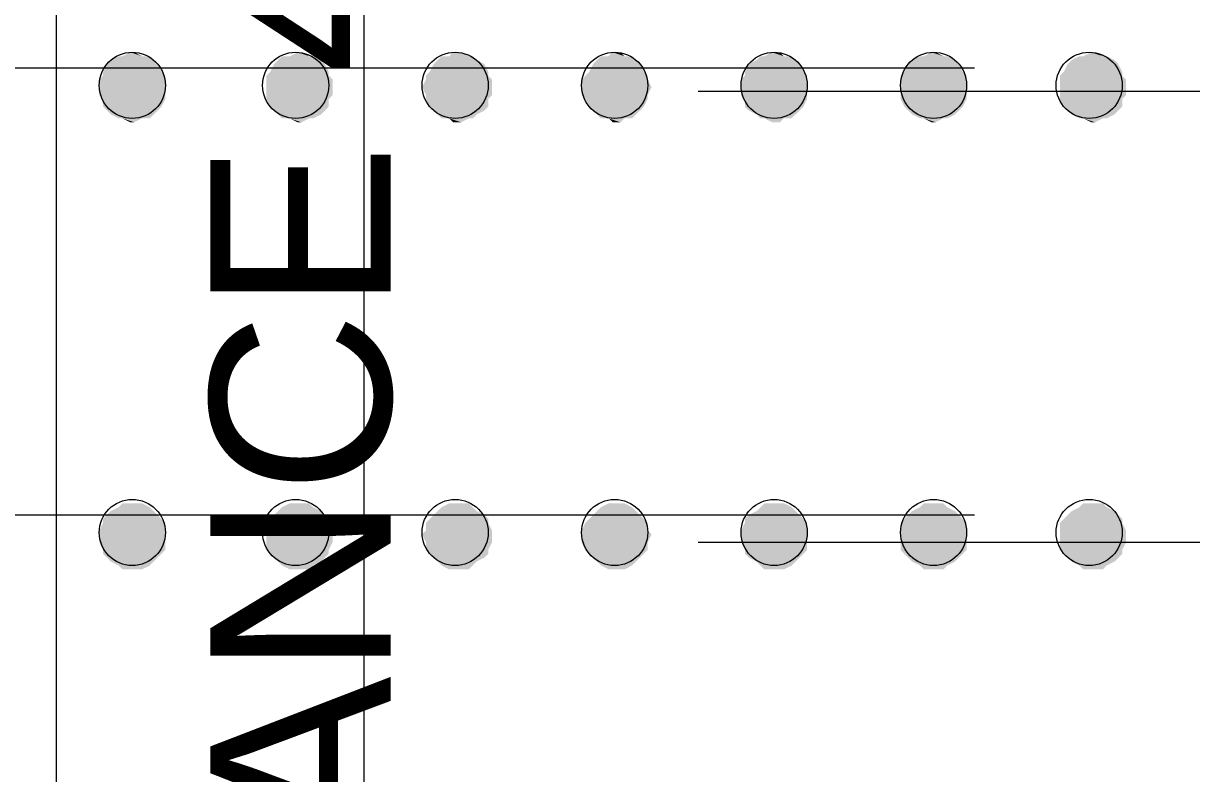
# Model space of a CAD drawing. Header units: inches. Extents: x 2 to 136, y 1 to 96.
# Drawn here: x 31.37 to 37.26, y 48.48 to 52.26 of the extents above; entities that cross this region are included whole.
import ezdxf

# ---------------------------------------------------------------- set-up
doc = ezdxf.new("R2010")
doc.units = ezdxf.units.IN
doc.header["$MEASUREMENT"] = 0
doc.layers.add('PDF_COLUMN', color=251, linetype='Continuous', true_color=0x636466)
doc.layers.add('PDF_Outer Line', color=165, linetype='Continuous', true_color=0x5258ac)
doc.layers.add('PDF_FLOOR LINES', color=7, linetype='Continuous')
doc.layers.add('PDF_Text', color=7, linetype='Continuous')
doc.styles.add('PDF Arial', font='arial.ttf')

msp = doc.modelspace()

# ---------------------------------------------------------------- linework, layer by layer
at = {"layer": 'PDF_COLUMN', "color": 7, "lineweight": 0}
for centre in [(31.9232, 51.9434), (32.7457, 51.9434), (31.9232, 49.6914), (32.7457, 49.6914)]:
    msp.add_circle(centre, 0.1665, dxfattribs=at)
at = {"layer": 'PDF_COLUMN', "lineweight": 0}
for centre in [(33.5486, 51.9434), (34.3515, 51.9434), (35.1544, 51.9434), (35.9573, 51.9434), (36.7406, 51.9434), (33.5486, 49.6914), (34.3515, 49.6914), (35.1544, 49.6914), (35.9573, 49.6914), (36.7406, 49.6914)]:
    msp.add_circle(centre, 0.1665, dxfattribs=at)
at = {"layer": 'PDF_COLUMN', "color": 7, "transparency": 33554559}
for points in [[(31.8155, 52.0707), (32.0505, 52.0511), (31.7959, 52.0511)], [(31.8547, 52.0902), (32.0309, 52.0707), (31.8155, 52.0707)], [(32.0309, 52.0707), (31.8155, 52.0707), (32.0505, 52.0511)], [(31.8743, 52.0902), (32.0114, 52.0902), (31.8547, 52.0902)], [(32.0114, 52.0902), (31.8547, 52.0902), (32.0309, 52.0707)], [(31.9134, 52.1098), (31.9722, 52.0902), (31.8743, 52.0902)], [(31.9722, 52.0902), (31.8743, 52.0902), (32.0114, 52.0902)], [(31.933, 52.1098), (31.9134, 52.1098), (31.9722, 52.0902)], [(32.6576, 52.0707), (32.8926, 52.0511), (32.638, 52.0511)], [(32.6772, 52.0902), (32.873, 52.0707), (32.6576, 52.0707)], [(32.873, 52.0707), (32.6576, 52.0707), (32.8926, 52.0511)], [(32.7163, 52.0902), (32.8338, 52.0902), (32.6772, 52.0902)], [(32.8338, 52.0902), (32.6772, 52.0902), (32.873, 52.0707)], [(32.7555, 52.1098), (32.8142, 52.0902), (32.7163, 52.0902)], [(32.8142, 52.0902), (32.7163, 52.0902), (32.8338, 52.0902)], [(32.7751, 52.1098), (32.7555, 52.1098), (32.8142, 52.0902)], [(31.7959, 52.0511), (32.0701, 52.0119), (31.7764, 52.0119)], [(32.0701, 52.0119), (31.7764, 52.0119), (32.0897, 51.9923)], [(31.7764, 52.0119), (32.0897, 51.9923), (31.7764, 51.9923)], [(32.0505, 52.0511), (31.7959, 52.0511), (32.0701, 52.0119)], [(32.6184, 52.0119), (32.9122, 51.9923), (32.5988, 51.9923)], [(32.638, 52.0511), (32.9122, 52.0119), (32.6184, 52.0119)], [(32.9122, 52.0119), (32.6184, 52.0119), (32.9122, 51.9923)], [(32.8926, 52.0511), (32.638, 52.0511), (32.9122, 52.0119)], [(31.7764, 51.9923), (32.0897, 51.9728), (31.7568, 51.9728)], [(32.0897, 51.9728), (31.7568, 51.9728), (32.0897, 51.9336)], [(31.7568, 51.9728), (32.0897, 51.9336), (31.7568, 51.9336)], [(32.0897, 51.9923), (31.7764, 51.9923), (32.0897, 51.9728)], [(32.9122, 51.9923), (32.5988, 51.9923), (32.9317, 51.9728)], [(32.5988, 51.9923), (32.9317, 51.9728), (32.5988, 51.9728)], [(32.9317, 51.9728), (32.5988, 51.9728), (32.9317, 51.9336)], [(32.5988, 51.9728), (32.9317, 51.9336), (32.5988, 51.9336)], [(32.0897, 51.9336), (31.7568, 51.9336), (32.0897, 51.8944)], [(31.7568, 51.9336), (32.0897, 51.8944), (31.7568, 51.8944)], [(32.0897, 51.8944), (31.7568, 51.8944), (32.0897, 51.8748)], [(31.7568, 51.8944), (32.0897, 51.8748), (31.7764, 51.8748)], [(32.0897, 51.8748), (31.7764, 51.8748), (32.0701, 51.8357)], [(31.7764, 51.8748), (32.0701, 51.8357), (31.7764, 51.8357)], [(32.9317, 51.9336), (32.5988, 51.9336), (32.9317, 51.8944)], [(32.5988, 51.9336), (32.9317, 51.8944), (32.5988, 51.8944)], [(32.9317, 51.8944), (32.5988, 51.8944), (32.9122, 51.8748)], [(32.5988, 51.8944), (32.9122, 51.8748), (32.5988, 51.8748)], [(32.9122, 51.8748), (32.5988, 51.8748), (32.9122, 51.8357)], [(32.5988, 51.8748), (32.9122, 51.8357), (32.6184, 51.8357)], [(32.0701, 51.8357), (31.7764, 51.8357), (32.0505, 51.8161)], [(31.7764, 51.8357), (32.0505, 51.8161), (31.7959, 51.8161)], [(32.0505, 51.8161), (31.7959, 51.8161), (32.0309, 51.7965)], [(31.7959, 51.8161), (32.0309, 51.7965), (31.8155, 51.7965)], [(32.9122, 51.8357), (32.6184, 51.8357), (32.8926, 51.8161)], [(32.6184, 51.8357), (32.8926, 51.8161), (32.638, 51.8161)], [(32.8926, 51.8161), (32.638, 51.8161), (32.873, 51.7965)], [(32.638, 51.8161), (32.873, 51.7965), (32.6576, 51.7965)], [(32.0309, 51.7965), (31.8155, 51.7965), (32.0114, 51.7769)], [(31.8155, 51.7965), (32.0114, 51.7769), (31.8547, 51.7769)], [(32.0114, 51.7769), (31.8547, 51.7769), (31.9722, 51.7769)], [(31.8547, 51.7769), (31.9722, 51.7769), (31.8743, 51.7769)], [(31.9722, 51.7769), (31.8743, 51.7769), (31.933, 51.7573)], [(31.8743, 51.7769), (31.933, 51.7573), (31.9134, 51.7573)], [(32.873, 51.7965), (32.6576, 51.7965), (32.8338, 51.7769)], [(32.6576, 51.7965), (32.8338, 51.7769), (32.6772, 51.7769)], [(32.8338, 51.7769), (32.6772, 51.7769), (32.8142, 51.7769)], [(32.6772, 51.7769), (32.8142, 51.7769), (32.7163, 51.7769)], [(32.8142, 51.7769), (32.7163, 51.7769), (32.7751, 51.7573)], [(32.7163, 51.7769), (32.7751, 51.7573), (32.7555, 51.7573)], [(31.8547, 49.8186), (32.0309, 49.7991), (31.8155, 49.7991)], [(31.8743, 49.8382), (32.0114, 49.8186), (31.8547, 49.8186)], [(32.0114, 49.8186), (31.8547, 49.8186), (32.0309, 49.7991)], [(31.9134, 49.8382), (31.9722, 49.8382), (31.8743, 49.8382)], [(31.9722, 49.8382), (31.8743, 49.8382), (32.0114, 49.8186)], [(31.933, 49.8382), (31.9134, 49.8382), (31.9722, 49.8382)], [(32.6772, 49.8186), (32.873, 49.7991), (32.6576, 49.7991)], [(32.7163, 49.8382), (32.8338, 49.8186), (32.6772, 49.8186)], [(32.8338, 49.8186), (32.6772, 49.8186), (32.873, 49.7991)], [(32.7555, 49.8382), (32.8142, 49.8382), (32.7163, 49.8382)], [(32.8142, 49.8382), (32.7163, 49.8382), (32.8338, 49.8186)], [(32.7751, 49.8382), (32.7555, 49.8382), (32.8142, 49.8382)], [(31.7959, 49.7795), (32.0701, 49.7599), (31.7764, 49.7599)], [(32.0701, 49.7599), (31.7764, 49.7599), (32.0897, 49.7403)], [(31.7764, 49.7599), (32.0897, 49.7403), (31.7764, 49.7403)], [(31.8155, 49.7991), (32.0505, 49.7795), (31.7959, 49.7795)], [(32.0505, 49.7795), (31.7959, 49.7795), (32.0701, 49.7599)], [(32.0309, 49.7991), (31.8155, 49.7991), (32.0505, 49.7795)], [(32.6184, 49.7599), (32.9122, 49.7403), (32.5988, 49.7403)], [(32.638, 49.7795), (32.9122, 49.7599), (32.6184, 49.7599)], [(32.9122, 49.7599), (32.6184, 49.7599), (32.9122, 49.7403)], [(32.6576, 49.7991), (32.8926, 49.7795), (32.638, 49.7795)], [(32.8926, 49.7795), (32.638, 49.7795), (32.9122, 49.7599)], [(32.873, 49.7991), (32.6576, 49.7991), (32.8926, 49.7795)], [(31.7764, 49.7403), (32.0897, 49.7011), (31.7568, 49.7011)], [(32.0897, 49.7011), (31.7568, 49.7011), (32.0897, 49.6816)], [(31.7568, 49.7011), (32.0897, 49.6816), (31.7568, 49.6816)], [(32.0897, 49.7403), (31.7764, 49.7403), (32.0897, 49.7011)], [(32.9122, 49.7403), (32.5988, 49.7403), (32.9317, 49.7011)], [(32.5988, 49.7403), (32.9317, 49.7011), (32.5988, 49.7011)], [(32.9317, 49.7011), (32.5988, 49.7011), (32.9317, 49.6816)], [(32.5988, 49.7011), (32.9317, 49.6816), (32.5988, 49.6816)], [(32.0897, 49.6816), (31.7568, 49.6816), (32.0897, 49.6424)], [(31.7568, 49.6816), (32.0897, 49.6424), (31.7568, 49.6424)], [(32.0897, 49.6424), (31.7568, 49.6424), (32.0897, 49.6032)], [(31.7568, 49.6424), (32.0897, 49.6032), (31.7764, 49.6032)], [(32.9317, 49.6816), (32.5988, 49.6816), (32.9317, 49.6424)], [(32.5988, 49.6816), (32.9317, 49.6424), (32.5988, 49.6424)], [(32.9317, 49.6424), (32.5988, 49.6424), (32.9122, 49.6032)], [(32.5988, 49.6424), (32.9122, 49.6032), (32.5988, 49.6032)], [(32.0897, 49.6032), (31.7764, 49.6032), (32.0701, 49.5836)], [(31.7764, 49.6032), (32.0701, 49.5836), (31.7764, 49.5836)], [(32.0701, 49.5836), (31.7764, 49.5836), (32.0505, 49.5641)], [(31.7764, 49.5836), (32.0505, 49.5641), (31.7959, 49.5641)], [(32.9122, 49.6032), (32.5988, 49.6032), (32.9122, 49.5836)], [(32.5988, 49.6032), (32.9122, 49.5836), (32.6184, 49.5836)], [(32.9122, 49.5836), (32.6184, 49.5836), (32.8926, 49.5641)], [(32.6184, 49.5836), (32.8926, 49.5641), (32.638, 49.5641)], [(32.0505, 49.5641), (31.7959, 49.5641), (32.0309, 49.5445)], [(31.7959, 49.5641), (32.0309, 49.5445), (31.8155, 49.5445)], [(32.0309, 49.5445), (31.8155, 49.5445), (32.0114, 49.5249)], [(31.8155, 49.5445), (32.0114, 49.5249), (31.8547, 49.5249)], [(32.0114, 49.5249), (31.8547, 49.5249), (31.9722, 49.5053)], [(31.8547, 49.5249), (31.9722, 49.5053), (31.8743, 49.5053)], [(32.8926, 49.5641), (32.638, 49.5641), (32.873, 49.5445)], [(32.638, 49.5641), (32.873, 49.5445), (32.6576, 49.5445)], [(32.873, 49.5445), (32.6576, 49.5445), (32.8338, 49.5249)], [(32.6576, 49.5445), (32.8338, 49.5249), (32.6772, 49.5249)], [(32.8338, 49.5249), (32.6772, 49.5249), (32.8142, 49.5053)], [(32.6772, 49.5249), (32.8142, 49.5053), (32.7163, 49.5053)], [(31.9722, 49.5053), (31.8743, 49.5053), (31.933, 49.5053)], [(31.8743, 49.5053), (31.933, 49.5053), (31.9134, 49.5053)], [(32.8142, 49.5053), (32.7163, 49.5053), (32.7751, 49.5053)], [(32.7163, 49.5053), (32.7751, 49.5053), (32.7555, 49.5053)]]:
    msp.add_solid(points, dxfattribs=at)
at = {"layer": 'PDF_COLUMN', "transparency": 33554559}
for points in [[(33.4605, 52.0707), (33.6955, 52.0511), (33.4409, 52.0511)], [(33.4801, 52.0902), (33.6563, 52.0707), (33.4605, 52.0707)], [(33.6563, 52.0707), (33.4605, 52.0707), (33.6955, 52.0511)], [(33.5192, 52.0902), (33.6367, 52.0902), (33.4801, 52.0902)], [(33.6367, 52.0902), (33.4801, 52.0902), (33.6563, 52.0707)], [(33.5388, 52.1098), (33.6171, 52.0902), (33.5192, 52.0902)], [(33.6171, 52.0902), (33.5192, 52.0902), (33.6367, 52.0902)], [(33.578, 52.1098), (33.5388, 52.1098), (33.6171, 52.0902)], [(34.2634, 52.0707), (34.4788, 52.0511), (34.2438, 52.0511)], [(34.283, 52.0902), (34.4592, 52.0707), (34.2634, 52.0707)], [(34.4592, 52.0707), (34.2634, 52.0707), (34.4788, 52.0511)], [(34.3221, 52.0902), (34.4396, 52.0902), (34.283, 52.0902)], [(34.4396, 52.0902), (34.283, 52.0902), (34.4592, 52.0707)], [(34.3417, 52.1098), (34.4005, 52.0902), (34.3221, 52.0902)], [(34.4005, 52.0902), (34.3221, 52.0902), (34.4396, 52.0902)], [(34.3809, 52.1098), (34.3417, 52.1098), (34.4005, 52.0902)], [(35.0663, 52.0707), (35.2817, 52.0511), (35.0271, 52.0511)], [(35.0859, 52.0902), (35.2621, 52.0707), (35.0663, 52.0707)], [(35.2621, 52.0707), (35.0663, 52.0707), (35.2817, 52.0511)], [(35.1054, 52.0902), (35.2425, 52.0902), (35.0859, 52.0902)], [(35.2425, 52.0902), (35.0859, 52.0902), (35.2621, 52.0707)], [(35.1446, 52.1098), (35.2033, 52.0902), (35.1054, 52.0902)], [(35.2033, 52.0902), (35.1054, 52.0902), (35.2425, 52.0902)], [(35.1838, 52.1098), (35.1446, 52.1098), (35.2033, 52.0902)], [(35.8496, 52.0707), (36.0846, 52.0511), (35.83, 52.0511)], [(35.8887, 52.0902), (36.065, 52.0707), (35.8496, 52.0707)], [(36.065, 52.0707), (35.8496, 52.0707), (36.0846, 52.0511)], [(35.9083, 52.0902), (36.0258, 52.0902), (35.8887, 52.0902)], [(36.0258, 52.0902), (35.8887, 52.0902), (36.065, 52.0707)], [(35.9475, 52.1098), (36.0062, 52.0902), (35.9083, 52.0902)], [(36.0062, 52.0902), (35.9083, 52.0902), (36.0258, 52.0902)], [(35.9671, 52.1098), (35.9475, 52.1098), (36.0062, 52.0902)], [(36.6525, 52.0707), (36.8875, 52.0511), (36.6329, 52.0511)], [(36.6916, 52.0902), (36.8679, 52.0707), (36.6525, 52.0707)], [(36.8679, 52.0707), (36.6525, 52.0707), (36.8875, 52.0511)], [(36.7112, 52.0902), (36.8287, 52.0902), (36.6916, 52.0902)], [(36.8287, 52.0902), (36.6916, 52.0902), (36.8679, 52.0707)], [(36.7504, 52.1098), (36.8091, 52.0902), (36.7112, 52.0902)], [(36.8091, 52.0902), (36.7112, 52.0902), (36.8287, 52.0902)], [(36.77, 52.1098), (36.7504, 52.1098), (36.8091, 52.0902)], [(33.4213, 52.0119), (33.7151, 51.9923), (33.4017, 51.9923)], [(33.4409, 52.0511), (33.7151, 52.0119), (33.4213, 52.0119)], [(33.7151, 52.0119), (33.4213, 52.0119), (33.7151, 51.9923)], [(33.6955, 52.0511), (33.4409, 52.0511), (33.7151, 52.0119)], [(34.2242, 52.0119), (34.5179, 51.9923), (34.2046, 51.9923)], [(34.2438, 52.0511), (34.4984, 52.0119), (34.2242, 52.0119)], [(34.4984, 52.0119), (34.2242, 52.0119), (34.5179, 51.9923)], [(34.4788, 52.0511), (34.2438, 52.0511), (34.4984, 52.0119)], [(35.0271, 52.0511), (35.3013, 52.0119), (35.0075, 52.0119)], [(35.3013, 52.0119), (35.0075, 52.0119), (35.3208, 51.9923)], [(35.0075, 52.0119), (35.3208, 51.9923), (35.0075, 51.9923)], [(35.2817, 52.0511), (35.0271, 52.0511), (35.3013, 52.0119)], [(35.8104, 52.0119), (36.1237, 51.9923), (35.7908, 51.9923)], [(35.83, 52.0511), (36.1042, 52.0119), (35.8104, 52.0119)], [(36.1042, 52.0119), (35.8104, 52.0119), (36.1237, 51.9923)], [(36.0846, 52.0511), (35.83, 52.0511), (36.1042, 52.0119)], [(36.6133, 52.0119), (36.9071, 51.9923), (36.5937, 51.9923)], [(36.6329, 52.0511), (36.9071, 52.0119), (36.6133, 52.0119)], [(36.9071, 52.0119), (36.6133, 52.0119), (36.9071, 51.9923)], [(36.8875, 52.0511), (36.6329, 52.0511), (36.9071, 52.0119)], [(33.4017, 51.9728), (33.7346, 51.9336), (33.3821, 51.9336)], [(33.7151, 51.9923), (33.4017, 51.9923), (33.7346, 51.9728)], [(33.4017, 51.9923), (33.7346, 51.9728), (33.4017, 51.9728)], [(33.7346, 51.9728), (33.4017, 51.9728), (33.7346, 51.9336)], [(34.2046, 51.9923), (34.5179, 51.9728), (34.185, 51.9728)], [(34.5179, 51.9728), (34.185, 51.9728), (34.5375, 51.9336)], [(34.185, 51.9728), (34.5375, 51.9336), (34.185, 51.9336)], [(34.5179, 51.9923), (34.2046, 51.9923), (34.5179, 51.9728)], [(35.0075, 51.9923), (35.3208, 51.9728), (34.9879, 51.9728)], [(35.3208, 51.9728), (34.9879, 51.9728), (35.3208, 51.9336)], [(34.9879, 51.9728), (35.3208, 51.9336), (34.9879, 51.9336)], [(35.3208, 51.9923), (35.0075, 51.9923), (35.3208, 51.9728)], [(36.1237, 51.9923), (35.7908, 51.9923), (36.1237, 51.9728)], [(35.7908, 51.9923), (36.1237, 51.9728), (35.7908, 51.9728)], [(36.1237, 51.9728), (35.7908, 51.9728), (36.1237, 51.9336)], [(35.7908, 51.9728), (36.1237, 51.9336), (35.7908, 51.9336)], [(36.9071, 51.9923), (36.5937, 51.9923), (36.9266, 51.9728)], [(36.5937, 51.9923), (36.9266, 51.9728), (36.5937, 51.9728)], [(36.9266, 51.9728), (36.5937, 51.9728), (36.9266, 51.9336)], [(36.5937, 51.9728), (36.9266, 51.9336), (36.5937, 51.9336)], [(33.7346, 51.9336), (33.3821, 51.9336), (33.7346, 51.8944)], [(33.3821, 51.9336), (33.7346, 51.8944), (33.4017, 51.8944)], [(33.7346, 51.8944), (33.4017, 51.8944), (33.7151, 51.8748)], [(33.4017, 51.8944), (33.7151, 51.8748), (33.4017, 51.8748)], [(33.7151, 51.8748), (33.4017, 51.8748), (33.7151, 51.8357)], [(33.4017, 51.8748), (33.7151, 51.8357), (33.4213, 51.8357)], [(34.5375, 51.9336), (34.185, 51.9336), (34.5179, 51.8944)], [(34.185, 51.9336), (34.5179, 51.8944), (34.185, 51.8944)], [(34.5179, 51.8944), (34.185, 51.8944), (34.5179, 51.8748)], [(34.185, 51.8944), (34.5179, 51.8748), (34.2046, 51.8748)], [(34.5179, 51.8748), (34.2046, 51.8748), (34.4984, 51.8357)], [(34.2046, 51.8748), (34.4984, 51.8357), (34.2242, 51.8357)], [(35.3208, 51.9336), (34.9879, 51.9336), (35.3208, 51.8944)], [(34.9879, 51.9336), (35.3208, 51.8944), (34.9879, 51.8944)], [(35.3208, 51.8944), (34.9879, 51.8944), (35.3208, 51.8748)], [(34.9879, 51.8944), (35.3208, 51.8748), (35.0075, 51.8748)], [(35.3208, 51.8748), (35.0075, 51.8748), (35.3013, 51.8357)], [(35.0075, 51.8748), (35.3013, 51.8357), (35.0075, 51.8357)], [(36.1237, 51.9336), (35.7908, 51.9336), (36.1237, 51.8944)], [(35.7908, 51.9336), (36.1237, 51.8944), (35.7908, 51.8944)], [(36.1237, 51.8944), (35.7908, 51.8944), (36.1237, 51.8748)], [(35.7908, 51.8944), (36.1237, 51.8748), (35.7908, 51.8748)], [(36.1237, 51.8748), (35.7908, 51.8748), (36.1042, 51.8357)], [(35.7908, 51.8748), (36.1042, 51.8357), (35.8104, 51.8357)], [(36.9266, 51.9336), (36.5937, 51.9336), (36.9266, 51.8944)], [(36.5937, 51.9336), (36.9266, 51.8944), (36.5937, 51.8944)], [(36.9266, 51.8944), (36.5937, 51.8944), (36.9071, 51.8748)], [(36.5937, 51.8944), (36.9071, 51.8748), (36.5937, 51.8748)], [(36.9071, 51.8748), (36.5937, 51.8748), (36.9071, 51.8357)], [(36.5937, 51.8748), (36.9071, 51.8357), (36.6133, 51.8357)], [(33.7151, 51.8357), (33.4213, 51.8357), (33.6955, 51.8161)], [(33.4213, 51.8357), (33.6955, 51.8161), (33.4409, 51.8161)], [(33.6955, 51.8161), (33.4409, 51.8161), (33.6563, 51.7965)], [(33.4409, 51.8161), (33.6563, 51.7965), (33.4605, 51.7965)], [(34.4984, 51.8357), (34.2242, 51.8357), (34.4788, 51.8161)], [(34.2242, 51.8357), (34.4788, 51.8161), (34.2438, 51.8161)], [(34.4788, 51.8161), (34.2438, 51.8161), (34.4592, 51.7965)], [(34.2438, 51.8161), (34.4592, 51.7965), (34.2634, 51.7965)], [(35.3013, 51.8357), (35.0075, 51.8357), (35.2817, 51.8161)], [(35.0075, 51.8357), (35.2817, 51.8161), (35.0271, 51.8161)], [(35.2817, 51.8161), (35.0271, 51.8161), (35.2621, 51.7965)], [(35.0271, 51.8161), (35.2621, 51.7965), (35.0663, 51.7965)], [(36.1042, 51.8357), (35.8104, 51.8357), (36.0846, 51.8161)], [(35.8104, 51.8357), (36.0846, 51.8161), (35.83, 51.8161)], [(36.0846, 51.8161), (35.83, 51.8161), (36.065, 51.7965)], [(35.83, 51.8161), (36.065, 51.7965), (35.8496, 51.7965)], [(36.9071, 51.8357), (36.6133, 51.8357), (36.8875, 51.8161)], [(36.6133, 51.8357), (36.8875, 51.8161), (36.6329, 51.8161)], [(36.8875, 51.8161), (36.6329, 51.8161), (36.8679, 51.7965)], [(36.6329, 51.8161), (36.8679, 51.7965), (36.6525, 51.7965)], [(33.6563, 51.7965), (33.4605, 51.7965), (33.6367, 51.7769)], [(33.4605, 51.7965), (33.6367, 51.7769), (33.4801, 51.7769)], [(33.6367, 51.7769), (33.4801, 51.7769), (33.6171, 51.7769)], [(33.4801, 51.7769), (33.6171, 51.7769), (33.5192, 51.7769)], [(33.6171, 51.7769), (33.5192, 51.7769), (33.578, 51.7573)], [(33.5192, 51.7769), (33.578, 51.7573), (33.5388, 51.7573)], [(34.4592, 51.7965), (34.2634, 51.7965), (34.4396, 51.7769)], [(34.2634, 51.7965), (34.4396, 51.7769), (34.283, 51.7769)], [(34.4396, 51.7769), (34.283, 51.7769), (34.4005, 51.7769)], [(34.283, 51.7769), (34.4005, 51.7769), (34.3221, 51.7769)], [(34.4005, 51.7769), (34.3221, 51.7769), (34.3809, 51.7573)], [(34.3221, 51.7769), (34.3809, 51.7573), (34.3417, 51.7573)], [(35.2621, 51.7965), (35.0663, 51.7965), (35.2425, 51.7769)], [(35.0663, 51.7965), (35.2425, 51.7769), (35.0859, 51.7769)], [(35.2425, 51.7769), (35.0859, 51.7769), (35.2033, 51.7769)], [(35.0859, 51.7769), (35.2033, 51.7769), (35.1054, 51.7769)], [(35.2033, 51.7769), (35.1054, 51.7769), (35.1838, 51.7573)], [(35.1054, 51.7769), (35.1838, 51.7573), (35.1446, 51.7573)], [(36.065, 51.7965), (35.8496, 51.7965), (36.0258, 51.7769)], [(35.8496, 51.7965), (36.0258, 51.7769), (35.8887, 51.7769)], [(36.0258, 51.7769), (35.8887, 51.7769), (36.0062, 51.7769)], [(35.8887, 51.7769), (36.0062, 51.7769), (35.9083, 51.7769)], [(36.0062, 51.7769), (35.9083, 51.7769), (35.9671, 51.7573)], [(35.9083, 51.7769), (35.9671, 51.7573), (35.9475, 51.7573)], [(36.8679, 51.7965), (36.6525, 51.7965), (36.8287, 51.7769)], [(36.6525, 51.7965), (36.8287, 51.7769), (36.6916, 51.7769)], [(36.8287, 51.7769), (36.6916, 51.7769), (36.8091, 51.7769)], [(36.6916, 51.7769), (36.8091, 51.7769), (36.7112, 51.7769)], [(36.8091, 51.7769), (36.7112, 51.7769), (36.77, 51.7573)], [(36.7112, 51.7769), (36.77, 51.7573), (36.7504, 51.7573)], [(33.4801, 49.8186), (33.6563, 49.7991), (33.4605, 49.7991)], [(33.5192, 49.8382), (33.6367, 49.8186), (33.4801, 49.8186)], [(33.6367, 49.8186), (33.4801, 49.8186), (33.6563, 49.7991)], [(33.5388, 49.8382), (33.6171, 49.8382), (33.5192, 49.8382)], [(33.6171, 49.8382), (33.5192, 49.8382), (33.6367, 49.8186)], [(33.578, 49.8382), (33.5388, 49.8382), (33.6171, 49.8382)], [(34.283, 49.8186), (34.4592, 49.7991), (34.2634, 49.7991)], [(34.3221, 49.8382), (34.4396, 49.8186), (34.283, 49.8186)], [(34.4396, 49.8186), (34.283, 49.8186), (34.4592, 49.7991)], [(34.3417, 49.8382), (34.4005, 49.8382), (34.3221, 49.8382)], [(34.4005, 49.8382), (34.3221, 49.8382), (34.4396, 49.8186)], [(34.3809, 49.8382), (34.3417, 49.8382), (34.4005, 49.8382)], [(35.0859, 49.8186), (35.2621, 49.7991), (35.0663, 49.7991)], [(35.1054, 49.8382), (35.2425, 49.8186), (35.0859, 49.8186)], [(35.2425, 49.8186), (35.0859, 49.8186), (35.2621, 49.7991)], [(35.1446, 49.8382), (35.2033, 49.8382), (35.1054, 49.8382)], [(35.2033, 49.8382), (35.1054, 49.8382), (35.2425, 49.8186)], [(35.1838, 49.8382), (35.1446, 49.8382), (35.2033, 49.8382)], [(35.8887, 49.8186), (36.065, 49.7991), (35.8496, 49.7991)], [(35.9083, 49.8382), (36.0258, 49.8186), (35.8887, 49.8186)], [(36.0258, 49.8186), (35.8887, 49.8186), (36.065, 49.7991)], [(35.9475, 49.8382), (36.0062, 49.8382), (35.9083, 49.8382)], [(36.0062, 49.8382), (35.9083, 49.8382), (36.0258, 49.8186)], [(35.9671, 49.8382), (35.9475, 49.8382), (36.0062, 49.8382)], [(36.6916, 49.8186), (36.8679, 49.7991), (36.6525, 49.7991)], [(36.7112, 49.8382), (36.8287, 49.8186), (36.6916, 49.8186)], [(36.8287, 49.8186), (36.6916, 49.8186), (36.8679, 49.7991)], [(36.7504, 49.8382), (36.8091, 49.8382), (36.7112, 49.8382)], [(36.8091, 49.8382), (36.7112, 49.8382), (36.8287, 49.8186)], [(36.77, 49.8382), (36.7504, 49.8382), (36.8091, 49.8382)], [(33.4213, 49.7599), (33.7151, 49.7403), (33.4017, 49.7403)], [(33.4409, 49.7795), (33.7151, 49.7599), (33.4213, 49.7599)], [(33.7151, 49.7599), (33.4213, 49.7599), (33.7151, 49.7403)], [(33.4605, 49.7991), (33.6955, 49.7795), (33.4409, 49.7795)], [(33.6955, 49.7795), (33.4409, 49.7795), (33.7151, 49.7599)], [(33.6563, 49.7991), (33.4605, 49.7991), (33.6955, 49.7795)], [(34.2242, 49.7599), (34.5179, 49.7403), (34.2046, 49.7403)], [(34.2438, 49.7795), (34.4984, 49.7599), (34.2242, 49.7599)], [(34.4984, 49.7599), (34.2242, 49.7599), (34.5179, 49.7403)], [(34.2634, 49.7991), (34.4788, 49.7795), (34.2438, 49.7795)], [(34.4788, 49.7795), (34.2438, 49.7795), (34.4984, 49.7599)], [(34.4592, 49.7991), (34.2634, 49.7991), (34.4788, 49.7795)], [(35.0271, 49.7795), (35.3013, 49.7599), (35.0075, 49.7599)], [(35.3013, 49.7599), (35.0075, 49.7599), (35.3208, 49.7403)], [(35.0075, 49.7599), (35.3208, 49.7403), (35.0075, 49.7403)], [(35.0663, 49.7991), (35.2817, 49.7795), (35.0271, 49.7795)], [(35.2817, 49.7795), (35.0271, 49.7795), (35.3013, 49.7599)], [(35.2621, 49.7991), (35.0663, 49.7991), (35.2817, 49.7795)], [(35.8104, 49.7599), (36.1237, 49.7403), (35.7908, 49.7403)], [(35.83, 49.7795), (36.1042, 49.7599), (35.8104, 49.7599)], [(36.1042, 49.7599), (35.8104, 49.7599), (36.1237, 49.7403)], [(35.8496, 49.7991), (36.0846, 49.7795), (35.83, 49.7795)], [(36.0846, 49.7795), (35.83, 49.7795), (36.1042, 49.7599)], [(36.065, 49.7991), (35.8496, 49.7991), (36.0846, 49.7795)], [(36.6133, 49.7599), (36.9071, 49.7403), (36.5937, 49.7403)], [(36.6329, 49.7795), (36.9071, 49.7599), (36.6133, 49.7599)], [(36.9071, 49.7599), (36.6133, 49.7599), (36.9071, 49.7403)], [(36.6525, 49.7991), (36.8875, 49.7795), (36.6329, 49.7795)], [(36.8875, 49.7795), (36.6329, 49.7795), (36.9071, 49.7599)], [(36.8679, 49.7991), (36.6525, 49.7991), (36.8875, 49.7795)], [(33.4017, 49.7011), (33.7346, 49.6816), (33.3821, 49.6816)], [(33.7151, 49.7403), (33.4017, 49.7403), (33.7346, 49.7011)], [(33.4017, 49.7403), (33.7346, 49.7011), (33.4017, 49.7011)], [(33.7346, 49.7011), (33.4017, 49.7011), (33.7346, 49.6816)], [(34.2046, 49.7403), (34.5179, 49.7011), (34.185, 49.7011)], [(34.5179, 49.7011), (34.185, 49.7011), (34.5375, 49.6816)], [(34.185, 49.7011), (34.5375, 49.6816), (34.185, 49.6816)], [(34.5179, 49.7403), (34.2046, 49.7403), (34.5179, 49.7011)], [(35.0075, 49.7403), (35.3208, 49.7011), (34.9879, 49.7011)], [(35.3208, 49.7011), (34.9879, 49.7011), (35.3208, 49.6816)], [(34.9879, 49.7011), (35.3208, 49.6816), (34.9879, 49.6816)], [(35.3208, 49.7403), (35.0075, 49.7403), (35.3208, 49.7011)], [(36.1237, 49.7403), (35.7908, 49.7403), (36.1237, 49.7011)], [(35.7908, 49.7403), (36.1237, 49.7011), (35.7908, 49.7011)], [(36.1237, 49.7011), (35.7908, 49.7011), (36.1237, 49.6816)], [(35.7908, 49.7011), (36.1237, 49.6816), (35.7908, 49.6816)], [(36.9071, 49.7403), (36.5937, 49.7403), (36.9266, 49.7011)], [(36.5937, 49.7403), (36.9266, 49.7011), (36.5937, 49.7011)], [(36.9266, 49.7011), (36.5937, 49.7011), (36.9266, 49.6816)], [(36.5937, 49.7011), (36.9266, 49.6816), (36.5937, 49.6816)], [(33.7346, 49.6816), (33.3821, 49.6816), (33.7346, 49.6424)], [(33.3821, 49.6816), (33.7346, 49.6424), (33.4017, 49.6424)], [(33.7346, 49.6424), (33.4017, 49.6424), (33.7151, 49.6032)], [(33.4017, 49.6424), (33.7151, 49.6032), (33.4017, 49.6032)], [(34.5375, 49.6816), (34.185, 49.6816), (34.5179, 49.6424)], [(34.185, 49.6816), (34.5179, 49.6424), (34.185, 49.6424)], [(34.5179, 49.6424), (34.185, 49.6424), (34.5179, 49.6032)], [(34.185, 49.6424), (34.5179, 49.6032), (34.2046, 49.6032)], [(35.3208, 49.6816), (34.9879, 49.6816), (35.3208, 49.6424)], [(34.9879, 49.6816), (35.3208, 49.6424), (34.9879, 49.6424)], [(35.3208, 49.6424), (34.9879, 49.6424), (35.3208, 49.6032)], [(34.9879, 49.6424), (35.3208, 49.6032), (35.0075, 49.6032)], [(36.1237, 49.6816), (35.7908, 49.6816), (36.1237, 49.6424)], [(35.7908, 49.6816), (36.1237, 49.6424), (35.7908, 49.6424)], [(36.1237, 49.6424), (35.7908, 49.6424), (36.1237, 49.6032)], [(35.7908, 49.6424), (36.1237, 49.6032), (35.7908, 49.6032)], [(36.9266, 49.6816), (36.5937, 49.6816), (36.9266, 49.6424)], [(36.5937, 49.6816), (36.9266, 49.6424), (36.5937, 49.6424)], [(36.9266, 49.6424), (36.5937, 49.6424), (36.9071, 49.6032)], [(36.5937, 49.6424), (36.9071, 49.6032), (36.5937, 49.6032)], [(33.7151, 49.6032), (33.4017, 49.6032), (33.7151, 49.5836)], [(33.4017, 49.6032), (33.7151, 49.5836), (33.4213, 49.5836)], [(33.7151, 49.5836), (33.4213, 49.5836), (33.6955, 49.5641)], [(33.4213, 49.5836), (33.6955, 49.5641), (33.4409, 49.5641)], [(34.5179, 49.6032), (34.2046, 49.6032), (34.4984, 49.5836)], [(34.2046, 49.6032), (34.4984, 49.5836), (34.2242, 49.5836)], [(34.4984, 49.5836), (34.2242, 49.5836), (34.4788, 49.5641)], [(34.2242, 49.5836), (34.4788, 49.5641), (34.2438, 49.5641)], [(35.3208, 49.6032), (35.0075, 49.6032), (35.3013, 49.5836)], [(35.0075, 49.6032), (35.3013, 49.5836), (35.0075, 49.5836)], [(35.3013, 49.5836), (35.0075, 49.5836), (35.2817, 49.5641)], [(35.0075, 49.5836), (35.2817, 49.5641), (35.0271, 49.5641)], [(36.1237, 49.6032), (35.7908, 49.6032), (36.1042, 49.5836)], [(35.7908, 49.6032), (36.1042, 49.5836), (35.8104, 49.5836)], [(36.1042, 49.5836), (35.8104, 49.5836), (36.0846, 49.5641)], [(35.8104, 49.5836), (36.0846, 49.5641), (35.83, 49.5641)], [(36.9071, 49.6032), (36.5937, 49.6032), (36.9071, 49.5836)], [(36.5937, 49.6032), (36.9071, 49.5836), (36.6133, 49.5836)], [(36.9071, 49.5836), (36.6133, 49.5836), (36.8875, 49.5641)], [(36.6133, 49.5836), (36.8875, 49.5641), (36.6329, 49.5641)], [(33.6955, 49.5641), (33.4409, 49.5641), (33.6563, 49.5445)], [(33.4409, 49.5641), (33.6563, 49.5445), (33.4605, 49.5445)], [(33.6563, 49.5445), (33.4605, 49.5445), (33.6367, 49.5249)], [(33.4605, 49.5445), (33.6367, 49.5249), (33.4801, 49.5249)], [(33.6367, 49.5249), (33.4801, 49.5249), (33.6171, 49.5053)], [(33.4801, 49.5249), (33.6171, 49.5053), (33.5192, 49.5053)], [(34.4788, 49.5641), (34.2438, 49.5641), (34.4592, 49.5445)], [(34.2438, 49.5641), (34.4592, 49.5445), (34.2634, 49.5445)], [(34.4592, 49.5445), (34.2634, 49.5445), (34.4396, 49.5249)], [(34.2634, 49.5445), (34.4396, 49.5249), (34.283, 49.5249)], [(34.4396, 49.5249), (34.283, 49.5249), (34.4005, 49.5053)], [(34.283, 49.5249), (34.4005, 49.5053), (34.3221, 49.5053)], [(35.2817, 49.5641), (35.0271, 49.5641), (35.2621, 49.5445)], [(35.0271, 49.5641), (35.2621, 49.5445), (35.0663, 49.5445)], [(35.2621, 49.5445), (35.0663, 49.5445), (35.2425, 49.5249)], [(35.0663, 49.5445), (35.2425, 49.5249), (35.0859, 49.5249)], [(35.2425, 49.5249), (35.0859, 49.5249), (35.2033, 49.5053)], [(35.0859, 49.5249), (35.2033, 49.5053), (35.1054, 49.5053)], [(36.0846, 49.5641), (35.83, 49.5641), (36.065, 49.5445)], [(35.83, 49.5641), (36.065, 49.5445), (35.8496, 49.5445)], [(36.065, 49.5445), (35.8496, 49.5445), (36.0258, 49.5249)], [(35.8496, 49.5445), (36.0258, 49.5249), (35.8887, 49.5249)], [(36.0258, 49.5249), (35.8887, 49.5249), (36.0062, 49.5053)], [(35.8887, 49.5249), (36.0062, 49.5053), (35.9083, 49.5053)], [(36.8875, 49.5641), (36.6329, 49.5641), (36.8679, 49.5445)], [(36.6329, 49.5641), (36.8679, 49.5445), (36.6525, 49.5445)], [(36.8679, 49.5445), (36.6525, 49.5445), (36.8287, 49.5249)], [(36.6525, 49.5445), (36.8287, 49.5249), (36.6916, 49.5249)], [(36.8287, 49.5249), (36.6916, 49.5249), (36.8091, 49.5053)], [(36.6916, 49.5249), (36.8091, 49.5053), (36.7112, 49.5053)], [(33.6171, 49.5053), (33.5192, 49.5053), (33.578, 49.5053)], [(33.5192, 49.5053), (33.578, 49.5053), (33.5388, 49.5053)], [(34.4005, 49.5053), (34.3221, 49.5053), (34.3809, 49.5053)], [(34.3221, 49.5053), (34.3809, 49.5053), (34.3417, 49.5053)], [(35.2033, 49.5053), (35.1054, 49.5053), (35.1838, 49.5053)], [(35.1054, 49.5053), (35.1838, 49.5053), (35.1446, 49.5053)], [(36.0062, 49.5053), (35.9083, 49.5053), (35.9671, 49.5053)], [(35.9083, 49.5053), (35.9671, 49.5053), (35.9475, 49.5053)], [(36.8091, 49.5053), (36.7112, 49.5053), (36.77, 49.5053)], [(36.7112, 49.5053), (36.77, 49.5053), (36.7504, 49.5053)]]:
    msp.add_solid(points, dxfattribs=at)
at = {"layer": 'PDF_FLOOR LINES', "lineweight": 0}
for points in [[(28.4277, 52.0315), (36.1629, 52.0315)], [(34.7725, 51.914), (42.6252, 51.914)], [(28.4277, 49.7795), (36.1629, 49.7795)], [(34.7725, 49.6424), (42.6252, 49.6424)]]:
    msp.add_lwpolyline(points, dxfattribs=at)
at = {"layer": 'PDF_Outer Line', "color": 7, "lineweight": 0}
msp.add_lwpolyline([(31.5414, 67.4823), (33.0884, 67.4823), (33.0884, 44.9425), (31.5414, 44.9425)], close=True, dxfattribs=at)

# ---------------------------------------------------------------- texts
at = {"layer": 'PDF_Text', "insert": (33.2377, 34.6423), "char_height": 0.909122, "attachment_point": 7, "rotation": 90, "style": 'PDF Arial'}
msp.add_mtext('· SKYLIGHT CLIP DISTANCE 491mm C/C', dxfattribs=at)

doc.saveas('drawing.dxf')
